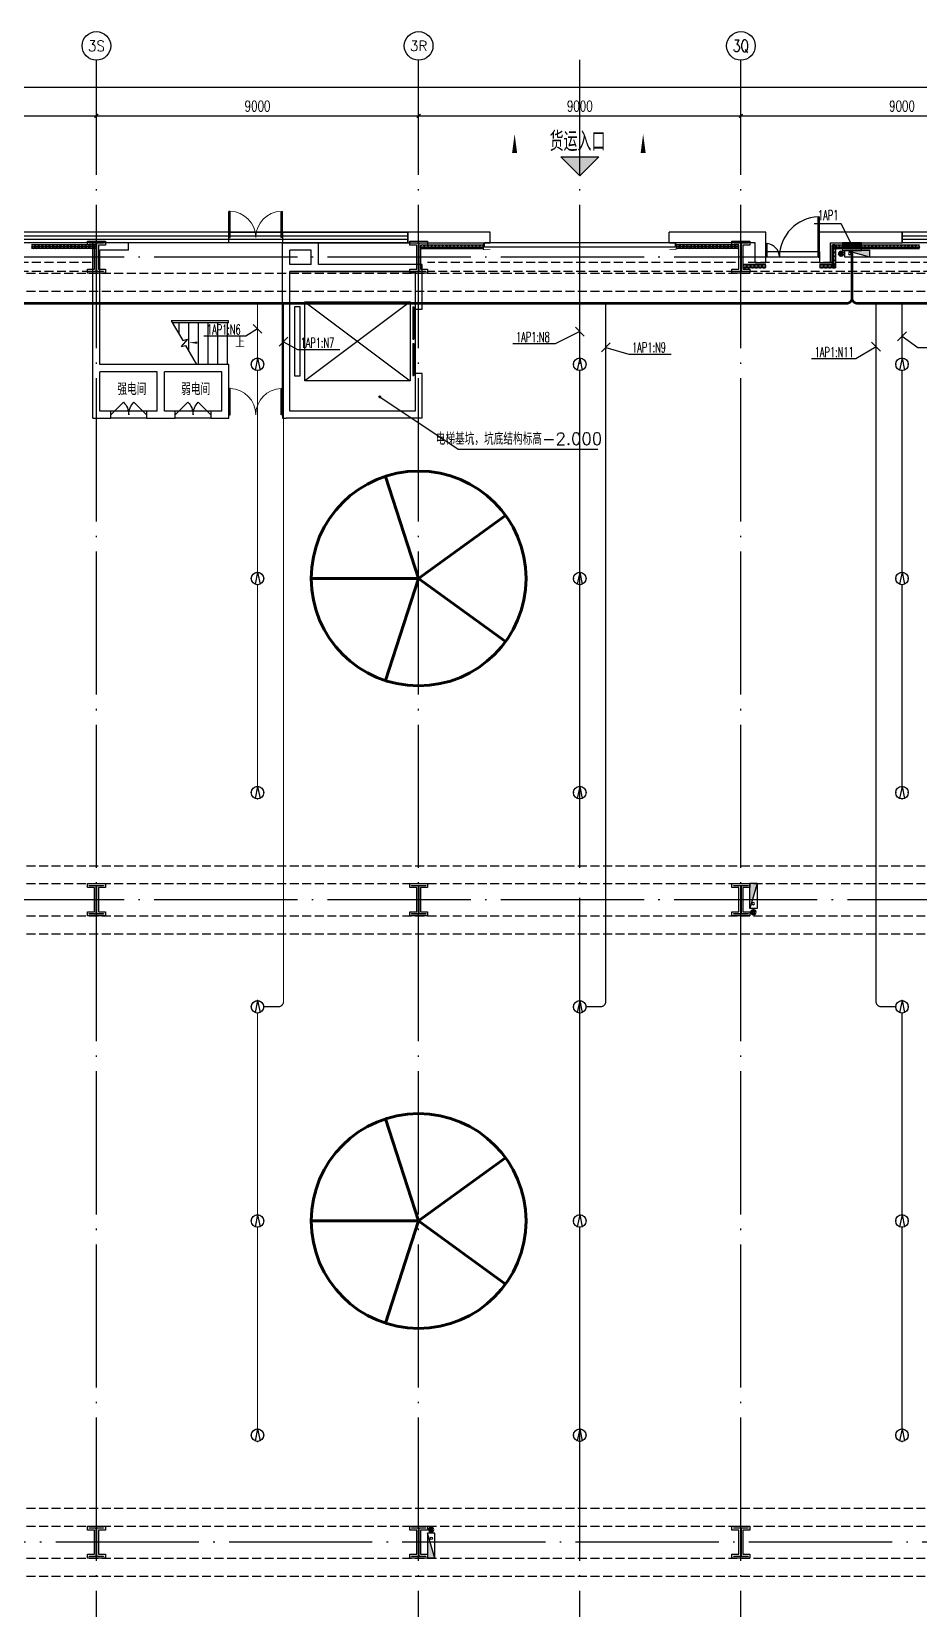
# Model space of a CAD drawing. Extents: x -1396510 to 1250330, y -1892470 to 1623980.
# Drawn here: x 56115 to 80912, y -1325852 to -1281770 of the extents above; entities that cross this region are included whole.
import ezdxf
from ezdxf.enums import TextEntityAlignment as Align

# ---------------------------------------------------------------- set-up
doc = ezdxf.new("R2010")
doc.units = 0
doc.header["$LTSCALE"] = 1000
doc.header["$MEASUREMENT"] = 0
for name, pattern in [('10平面$0$DASH', [0.35, 0.25, -0.1]), ('DASH', [0.35, 0.25, -0.1]), ('DOTE', [2.42, 2, -0.2, 0.02, -0.2])]:
    doc.linetypes.add(name, pattern=pattern)
doc.layers.get('Defpoints').update_dxf_attribs({"color": 210})
for name, color, linetype in [('10平面$0$WINDOW', 4, 'Continuous'), ('A-AXIS-D', 1, 'Continuous'), ('A-AXIS-DOTE', 14, 'DOTE'), ('A-AXIS-SYMB', 3, 'Continuous'), ('A-HATCH-2', 251, 'Continuous'), ('A-HRAIL', 173, 'Continuous'), ('A-LIN-V', 9, 'Continuous'), ('A-SFCE', 30, 'Continuous'), ('A-TEXT', 61, 'Continuous'), ('A-WINDOW', 140, 'Continuous'), ('AS-COLN', 6, 'Continuous'), ('AS-WALL', 40, 'Continuous'), ('DIM-照明', 3, 'Continuous'), ('DIM-箱柜', 3, 'Continuous'), ('DIM_SYMB', 3, 'Continuous'), ('EQUIP-照明', 3, 'Continuous'), ('EQUIP-箱柜', 3, 'Continuous'), ('FH-tri', 180, 'Continuous'), ('SB_ZF消火栓', 10, 'Continuous'), ('SB_ZF消火栓M', 10, 'Continuous'), ('WIRE-照明', 1, 'Continuous'), ('建-窗', 4, 'Continuous')]:
    doc.layers.add(name, color=color, linetype=linetype)
doc.layers.add('A-云线2', color=3, linetype='Continuous', plot=False)
doc.layers.add('LG-ZF消防', color=1, linetype='Continuous', lineweight=60)
doc.styles.add('_TCH_AXIS', font='COMPLEX', dxfattribs={"bigfont": 'GBCBIG'})
doc.styles.add('_TCH_DIM', font='SIMPLEX', dxfattribs={"bigfont": 'GBCBIG'})
doc.styles.add('_TCH_DIM_T3', font='SIMPLEX', dxfattribs={"width": 0.705882, "bigfont": 'GBCBIG'})
doc.styles.add('_TCH_WINDOW', font='SIMPLEX', dxfattribs={"height": 3.5, "bigfont": 'GBCBIG'})
doc.styles.add('_TEL_DIM', font='SIMPLEX', dxfattribs={"width": 0.8, "height": 3.5, "bigfont": 'HZTXT'})
doc.styles.add('A-STANDARD', font='SIMPLEX', dxfattribs={"bigfont": 'GBCBIG'})
doc.dimstyles.new('_TCH_ARCH&&100', dxfattribs={"dimtxt": 297.5, "dimasz": 100, "dimexe": 100, "dimexo": 100, "dimgap": 126.25, "dimtad": 1, "dimdec": 0, "dimzin": 0, "dimdsep": 46, "dimtxsty": '_TCH_DIM_T3', "dimblk": 'ARCHTICK', "dimcen": 0.09, "dimclrt": 7, "dimazin": 2, "dimtfac": 1, "dimtdec": 0, "dimtix": 1, "dimtmove": 2, "dimatfit": 3, "dimfxl": 0, "dimtolj": 1, "dimtzin": 0, "dimarcsym": 0})

# ---------------------------------------------------------------- blocks, each defined once
blk = doc.blocks.new('4324324')
at = {"layer": 'A-HATCH-2', "color": 8, "linetype": 'DASH'}
for p, q in [((-294754, 620270), (-135554, 620270)), ((-294754, 619770), (-135554, 619770)), ((-294754, 603720), (-128854, 603720)), ((-294754, 603220), (-128854, 603220)), ((-294754, 602320), (-128854, 602320)), ((-294754, 601820), (-128854, 601820)), ((-294754, 585770), (-128854, 585770)), ((-294754, 585270), (-128854, 585270)), ((-307354, 584370), (-128854, 584370)), ((-307354, 583870), (-128854, 583870))]:
    blk.add_line(p, q, dxfattribs=at)
blk = doc.blocks.new('w4324324')
at = {"layer": 'A-HATCH-2', "color": 0, "lineweight": 60}
for q in [(-1694760, 686605), (-1697614, 684532), (-1691907, 684532), (-1696524, 681178), (-1692997, 681178)]:
    blk.add_line((-1694760, 683605), q, dxfattribs=at)
blk.add_circle((-1694760, 683605), 3000, dxfattribs=at)
blk = doc.blocks.new('342343')
at = {"layer": 'A-LIN-V', "color": 8}
for p in [(1066610, 63556), (1084560, 63556)]:
    blk.add_blockref('w4324324', p, dxfattribs=at)
blk = doc.blocks.new('w42343243')
at = {"layer": 'A-HATCH-2', "color": 8}
blk.add_lwpolyline([(-165104, 621070), (-164604, 621070), (-164604, 620958), (-164800, 620958), (-164800, 620282), (-164604, 620282), (-164604, 620170), (-165104, 620170), (-165104, 620282), (-164908, 620282), (-164908, 620958), (-165104, 620958)], close=True, dxfattribs=at)
at = {"layer": 'AS-COLN', "color": 3}
blk.add_lwpolyline([(-165054, 621020), (-164654, 621020), (-164654, 621008), (-164850, 621008), (-164850, 620232), (-164654, 620232), (-164654, 620220), (-165054, 620220), (-165054, 620232), (-164858, 620232), (-164858, 621008), (-165054, 621008)], close=True, dxfattribs=at)
blk = doc.blocks.new('42343')
at = {"layer": 'A-WINDOW'}
for p in [(-108000, 100), (-99000, 100), (-90000, 100), (-108000, -17850), (-99000, -17850), (-90000, -17850), (-108000, -35800), (-99000, -35800), (-90000, -35800)]:
    blk.add_blockref('w42343243', p, dxfattribs=at)
blk = doc.blocks.new('3333')
at = {"layer": 'A-SFCE', "const_width": 20}
blk.add_lwpolyline([(-227064, 766320), (-227064, 766510), (-227244, 766510), (-227244, 766320)], dxfattribs=at)
blk = doc.blocks.new('A$C5D961328')
at = {"layer": 'SB_ZF消火栓'}
blk.add_hatch(color=256, dxfattribs=at).paths.add_polyline_path([(0, 40), (700, 40), (700, 240)])
for p, q in [((700, 240), (0, 240)), ((0, 240), (0, 40)), ((700, 240), (0, 40)), ((0, 40), (700, 40)), ((700, 240), (700, 40))]:
    blk.add_line(p, q, dxfattribs=at)
at = {"layer": 'SB_ZF消火栓', "color": 1}
blk.add_circle((140, 140), 32.5, dxfattribs=at)
blk = doc.blocks.new('we42342343234')
at = {"layer": 'LG-ZF消防'}
for centre in [(-252055, 620820), (-254504, 602420), (-263504, 585170)]:
    blk.add_circle(centre, 50, dxfattribs=at)
at = {"layer": 'SB_ZF消火栓M', "xscale": -1}
for p, rotation in [((-251955, 620960), 180), ((-254644, 602520), 270)]:
    blk.add_blockref('A$C5D961328', p, dxfattribs=dict(at, rotation=rotation))
at = {"layer": 'SB_ZF消火栓M', "rotation": 270}
blk.add_blockref('A$C5D961328', (-263644, 585070), dxfattribs=at)
blk = doc.blocks.new('_ArchTick')
at = {"color": 0, "linetype": 'ByBlock', "const_width": 0.4}
blk.add_lwpolyline([(-0.5, -0.5), (0.5, 0.5)], dxfattribs=at)
blk = doc.blocks.new('*D5837')
at = {"layer": 'A-AXIS-D', "color": 0, "lineweight": -2, "transparency": 16777216}
for p, q in [((31000, 3190), (31000, 4048)), ((40000, 3190), (40000, 4048)), ((31000, 3948), (40000, 3948))]:
    blk.add_line(p, q, dxfattribs=at)
at = {"layer": 'Defpoints', "color": 0, "transparency": 16777216}
for p in [(40000, 3948), (31000, 3090), (40000, 3090)]:
    blk.add_point(p, dxfattribs=at)
at = {"layer": 'A-AXIS-D', "color": 0, "lineweight": -2, "transparency": 16777216, "xscale": 100, "yscale": 100, "zscale": 100, "rotation": 180}
blk.add_blockref('_ArchTick', (31000, 3948), dxfattribs=at)
at = {"layer": 'A-AXIS-D', "color": 0, "lineweight": -2, "transparency": 16777216, "xscale": 100, "yscale": 100, "zscale": 100}
blk.add_blockref('_ArchTick', (40000, 3948), dxfattribs=at)
at = {"layer": 'A-AXIS-D', "color": 7, "transparency": 16777216, "insert": (35500, 4223), "char_height": 297.5, "attachment_point": 5, "style": '_TCH_DIM_T3'}
blk.add_mtext('\\A1;9000', dxfattribs=at)
blk = doc.blocks.new('*D5838')
at = {"layer": 'A-AXIS-D', "color": 0, "lineweight": -2, "transparency": 16777216}
for p, q in [((40000, 3190), (40000, 4048)), ((49000, 3190), (49000, 4048)), ((40000, 3948), (49000, 3948))]:
    blk.add_line(p, q, dxfattribs=at)
at = {"layer": 'Defpoints', "color": 0, "transparency": 16777216}
for p in [(49000, 3948), (40000, 3090), (49000, 3090)]:
    blk.add_point(p, dxfattribs=at)
at = {"layer": 'A-AXIS-D', "color": 0, "lineweight": -2, "transparency": 16777216, "xscale": 100, "yscale": 100, "zscale": 100, "rotation": 180}
blk.add_blockref('_ArchTick', (40000, 3948), dxfattribs=at)
at = {"layer": 'A-AXIS-D', "color": 0, "lineweight": -2, "transparency": 16777216, "xscale": 100, "yscale": 100, "zscale": 100}
blk.add_blockref('_ArchTick', (49000, 3948), dxfattribs=at)
at = {"layer": 'A-AXIS-D', "color": 7, "transparency": 16777216, "insert": (44500, 4223), "char_height": 297.5, "attachment_point": 5, "style": '_TCH_DIM_T3'}
blk.add_mtext('\\A1;9000', dxfattribs=at)
blk = doc.blocks.new('*D5839')
at = {"layer": 'A-AXIS-D', "color": 0, "lineweight": -2, "transparency": 16777216}
for p, q in [((49000, 3190), (49000, 4048)), ((58000, 3190), (58000, 4048)), ((49000, 3948), (58000, 3948))]:
    blk.add_line(p, q, dxfattribs=at)
at = {"layer": 'Defpoints', "color": 0, "transparency": 16777216}
for p in [(58000, 3948), (49000, 3090), (58000, 3090)]:
    blk.add_point(p, dxfattribs=at)
at = {"layer": 'A-AXIS-D', "color": 0, "lineweight": -2, "transparency": 16777216, "xscale": 100, "yscale": 100, "zscale": 100, "rotation": 180}
blk.add_blockref('_ArchTick', (49000, 3948), dxfattribs=at)
at = {"layer": 'A-AXIS-D', "color": 0, "lineweight": -2, "transparency": 16777216, "xscale": 100, "yscale": 100, "zscale": 100}
blk.add_blockref('_ArchTick', (58000, 3948), dxfattribs=at)
at = {"layer": 'A-AXIS-D', "color": 7, "transparency": 16777216, "insert": (53500, 4223), "char_height": 297.5, "attachment_point": 5, "style": '_TCH_DIM_T3'}
blk.add_mtext('\\A1;9000', dxfattribs=at)
blk = doc.blocks.new('*D5840')
at = {"layer": 'A-AXIS-D', "color": 0, "lineweight": -2, "transparency": 16777216}
for p, q in [((58000, 3190), (58000, 4048)), ((67000, 3190), (67000, 4048)), ((58000, 3948), (67000, 3948))]:
    blk.add_line(p, q, dxfattribs=at)
at = {"layer": 'Defpoints', "color": 0, "transparency": 16777216}
for p in [(67000, 3948), (58000, 3090), (67000, 3090)]:
    blk.add_point(p, dxfattribs=at)
at = {"layer": 'A-AXIS-D', "color": 0, "lineweight": -2, "transparency": 16777216, "xscale": 100, "yscale": 100, "zscale": 100, "rotation": 180}
blk.add_blockref('_ArchTick', (58000, 3948), dxfattribs=at)
at = {"layer": 'A-AXIS-D', "color": 0, "lineweight": -2, "transparency": 16777216, "xscale": 100, "yscale": 100, "zscale": 100}
blk.add_blockref('_ArchTick', (67000, 3948), dxfattribs=at)
at = {"layer": 'A-AXIS-D', "color": 7, "transparency": 16777216, "insert": (62500, 4223), "char_height": 297.5, "attachment_point": 5, "style": '_TCH_DIM_T3'}
blk.add_mtext('\\A1;9000', dxfattribs=at)
blk = doc.blocks.new('*D5855')
at = {"layer": 'A-AXIS-D', "color": 0, "lineweight": -2, "transparency": 16777216}
for p, q in [((-900, 3290), (-900, 4848)), ((-900, 4748), (184800, 4748)), ((184800, 3290), (184800, 4848))]:
    blk.add_line(p, q, dxfattribs=at)
at = {"layer": 'Defpoints', "color": 0, "transparency": 16777216}
for p in [(184800, 4748), (-900, 3190), (184800, 3190)]:
    blk.add_point(p, dxfattribs=at)
at = {"layer": 'A-AXIS-D', "color": 0, "lineweight": -2, "transparency": 16777216, "xscale": 100, "yscale": 100, "zscale": 100, "rotation": 180}
blk.add_blockref('_ArchTick', (-900, 4748), dxfattribs=at)
at = {"layer": 'A-AXIS-D', "color": 0, "lineweight": -2, "transparency": 16777216, "xscale": 100, "yscale": 100, "zscale": 100}
blk.add_blockref('_ArchTick', (184800, 4748), dxfattribs=at)
at = {"layer": 'A-AXIS-D', "color": 7, "transparency": 16777216, "insert": (91950, 5023), "char_height": 297.5, "attachment_point": 5, "style": '_TCH_DIM_T3'}
blk.add_mtext('\\A1;185700', dxfattribs=at)
blk = doc.blocks.new('WINDOW2DLIB$DYNSTYLE$00000005')
at = {"color": 0}
for points in [[(-0.5, 0.5), (-0.5, -0.5)], [(-0.5, 0.5), (0.5, 0.5)], [(0.5, -0.5), (0.5, 0.5)], [(0.5, 0.1667), (-0.5, 0.1667)], [(0.5, -0.1667), (-0.5, -0.1667)], [(-0.5, -0.5), (0.5, -0.5)]]:
    blk.add_lwpolyline(points, dxfattribs=at)
blk = doc.blocks.new('$DORLIB2D$00000127')
at = {"color": 0}
for points in [[(-0.533, 0.795), (-0.533, 0.69)], [(-0.033, 0.795), (-0.533, 0.795)], [(-0.033, 0.795), (-0.033, 0.69)], [(0.533, 0.795), (0.033, 0.795)], [(0.033, 0.795), (0.033, 0.69)], [(0.533, 0.795), (0.533, 0.69)], [(-0.033, 0.69), (-0.533, 0.69)], [(0.5, 0.5), (-0.5, 0.5)], [(0.533, 0.69), (0.033, 0.69)]]:
    blk.add_lwpolyline(points, dxfattribs=at)
blk = doc.blocks.new('$DorLib2D$00000002')
for p, q in [((-0.5, 0), (-0.5, 0.4875)), ((-0.475, 0.4875), (-0.5, 0.4875)), ((-0.475, 0), (-0.475, 0.4875)), ((0.475, 0), (0.475, 0.4875)), ((0.475, 0.4875), (0.5, 0.4875)), ((0.5, 0), (0.5, 0.4875)), ((-0.5, 0), (-0.475, 0)), ((0.5, 0), (0.475, 0))]:
    blk.add_line(p, q)
at = {"lineweight": 13}
for centre, start, end in [((-0.4875, 0), 0, 88.53072), ((0.4875, 0), 91.46928, 180)]:
    blk.add_arc(centre, 0.4875, start, end, dxfattribs=at)
blk = doc.blocks.new('$DorLib2D$00000116')
at = {"color": 0}
for p, q in [((-0.5, 0), (-0.146, 0.354)), ((0.5, 0), (0.146, 0.354))]:
    blk.add_line(p, q, dxfattribs=at)
for centre, start, end in [((-0.5, 0), 0, 45), ((0.5, 0), 135, 180)]:
    blk.add_arc(centre, 0.5, start, end, dxfattribs=at)
blk = doc.blocks.new('99平面图例外参$0$$LinePat$圆环')
for points in [[(0, 150), (300, 150)], [(0, 0), (300, 0)], [(0, -150), (300, -150)]]:
    blk.add_lwpolyline(points)
at = {"color": 0}
blk.add_circle((150, 0), 150, dxfattribs=at)
blk = doc.blocks.new('10平面$0$$DorLib2D$00000126')
at = {"color": 0, "linetype": 'Continuous'}
for p, q in [((-0.532, 0.5), (-0.532, 0.9)), ((0.532, 0.9), (0.532, 0.5))]:
    blk.add_line(p, q, dxfattribs=at)
at = {"color": 0, "linetype": '10平面$0$DASH'}
for p, q in [((-0.532, 0.9), (0.532, 0.9)), ((-0.532, 0.5), (0.532, 0.5))]:
    blk.add_line(p, q, dxfattribs=at)
blk = doc.blocks.new('DOOR2DLIB$SYSLIB$00000123')
at = {"color": 0}
for p, q in [((0.475, -0.001), (0.475, 0.752)), ((0.475, 0.752), (0.5, 0.752)), ((0.5, -0.001), (0.5, 0.752)), ((-0.5, 0), (-0.5, 0.252)), ((-0.475, 0.252), (-0.5, 0.252)), ((-0.475, 0), (-0.475, 0.252)), ((-0.475, 0), (-0.5, 0)), ((0.475, -0.001), (0.5, -0.001))]:
    blk.add_line(p, q, dxfattribs=at)
for centre, radius, start, end in [((0.505, -0.002), 0.755, 92.2493, 179.7238), ((-0.501, 0.003), 0.251, 359.7899, 84.0974)]:
    blk.add_arc(centre, radius, start, end, dxfattribs=at)
blk = doc.blocks.new('$equip$00002832')
for q in [(-0.2, -0.46), (0.2, -0.46)]:
    blk.add_line((0, 0.5), q)
at = {"const_width": 0.0571}
blk.add_lwpolyline([(0.5, 0, 1), (-0.5, 0, 1), (0.5, 0, -0.625089)], format="xyb", dxfattribs=at)
blk.add_circle((0, 0), 0.5)
for p in [(-0.5, 0), (0, 0.5), (0.5, 0), (0, -0.5)]:
    blk.add_point(p)
at = {"color": 7, "style": '_TEL_DIM', "flags": 1}
for tag in ['A', 'REMARK']:
    blk.add_attdef(tag, text='', height=0.00002, dxfattribs=at).set_placement((0, 0), align=Align.MIDDLE_CENTER)
blk = doc.blocks.new('*X128')
at = {"color": 0}
for p, q in [((-250, 33), (-183, 100)), ((-250, 68), (-218, 100)), ((-247, 0), (-147, 100)), ((-212, 0), (-112, 100)), ((-177, 0), (-77, 100)), ((-141, 0), (-41, 100)), ((-106, 0), (-6, 100)), ((-71, 0), (29, 100)), ((-35, 0), (65, 100)), ((0, 0), (100, 100)), ((35, 0), (135, 100)), ((71, 0), (171, 100)), ((106, 0), (206, 100)), ((141, 0), (241, 100)), ((177, 0), (250, 73)), ((212, 0), (250, 38)), ((247, 0), (250, 3))]:
    blk.add_line(p, q, dxfattribs=at)
blk = doc.blocks.new('$equip$00002929')
for p, q in [((-0.75, 0.6), (-0.75, 0)), ((0.75, 0.6), (-0.75, 0.6)), ((-0.75, 0.3), (0.75, 0.3)), ((-0.75, 0), (0.75, 0)), ((0.75, 0), (0.75, 0.6))]:
    blk.add_line(p, q)
for points, const_width in [([(-0.75, 0.15), (0.75, 0.15)], 0.3), ([(-0.75, 0.6), (-0.75, 0), (0.75, 0), (0.75, 0.6), (-0.75, 0.6), (-0.75, 0)], 0.0571)]:
    blk.add_lwpolyline(points, dxfattribs=dict(const_width=const_width))
for p in [(-0.75, 0.3), (0, 0.6), (0, 0), (0.75, 0.3)]:
    blk.add_point(p)
at = {"xscale": 0.00300000000061118, "yscale": 0.00300000000061118, "zscale": 0.00300000000061118}
blk.add_blockref('*X128', (0, 0), dxfattribs=at)
at = {"color": 7, "style": '_TEL_DIM', "flags": 1}
for tag in ['A', 'REMARK']:
    blk.add_attdef(tag, text='', height=0.00002, dxfattribs=at).set_placement((0, 0), align=Align.MIDDLE_CENTER)
blk = doc.blocks.new('世赫3#厂房一层0821')
at = {"layer": 'FH-tri'}
h = blk.add_hatch(color=8, dxfattribs=at)
h.dxf.hatch_style = 1
h.paths.add_polyline_path([(52969.7, 2802.6), (54030.3, 2802.6), (53500, 2272.3)])
at = {"layer": '10平面$0$WINDOW'}
blk.add_line((60200, 149.9), (58700, 149.9), dxfattribs=at)
at = {"layer": 'A-AXIS-D'}
for centre in [(40000, 5904), (49000, 5904), (58000, 5904)]:
    blk.add_circle(centre, 400, dxfattribs=at)
at = {"layer": 'A-AXIS-DOTE', "color": 8, "ltscale": 2}
for p, q in [((40000, -79980), (40000, 5514)), ((49000, -79980), (49000, 5514)), ((53500, -79980), (53500, 5514)), ((58000, -79980), (58000, 5514)), ((190814.2, 0), (-5155.8, 0)), ((190814.2, -17950), (-5155.8, -17950)), ((192904.2, -35900), (-5155.8, -35900))]:
    blk.add_line(p, q, dxfattribs=at)
at = {"layer": 'A-AXIS-SYMB', "color": 8}
for points in [[(51680, 1980, 0, 0, 0), (51680, 3440, 0, 140, 0), (51680, 2915, 0, 0, 0)], [(55270, 1980, 0, 0, 0), (55270, 3440, 0, 140, 0), (55270, 2915, 0, 0, 0)]]:
    blk.add_lwpolyline(points, format="xyseb", dxfattribs=at)
at = {"layer": 'A-SFCE', "color": 2, "linetype": 'DASH'}
for p, q in [((39850, -149.9), (31150, -149.9)), ((39850, -399.9), (31150, -399.9)), ((66850, -150), (58150, -150)), ((66850, -400), (58150, -400))]:
    blk.add_line(p, q, dxfattribs=at)
at = {"layer": 'A-SFCE', "linetype": 'DASH'}
for p, q in [((57850, -150), (49250, -150)), ((57850, -400), (49250, -400))]:
    blk.add_line(p, q, dxfattribs=at)
at = {"layer": 'AS-WALL'}
for p, q in [((43700, 700.1), (48700, 700.1)), ((43700, 400.1), (43700, 700.1)), ((51000, 700.1), (45200, 700.1)), ((45200, 700.1), (45200, 400.1)), ((48700, 700.1), (48700, 400.1)), ((51000, 400.1), (51000, 700.1)), ((58700, 699.9), (56000, 699.9)), ((56000, 399.9), (56000, 699.9)), ((58700, 149.9), (58700, 699.9)), ((62500, 699.9), (60200, 699.9)), ((60200, 149.9), (60200, 699.9)), ((62500, 399.9), (62500, 699.9)), ((48700, 400.1), (43700, 400.1)), ((45200, 400.1), (51000, 400.1)), ((58400, 399.9), (56000, 399.9)), ((58400, -150.1), (58400, 399.9)), ((58700, -150.1), (58700, 149.9)), ((60200, 149.9), (60200, -150.1)), ((60500, 399.9), (62500, 399.9)), ((60500, -150.1), (60500, 399.9)), ((58400, -150.1), (58700, -150.1)), ((60200, -150.1), (60500, -150.1))]:
    blk.add_line(p, q, dxfattribs=at)
at = {"layer": 'Defpoints', "color": 8}
for p, q in [((39900, 300.1), (39900, 400.1)), ((39900, 400.1), (40100, 400.1)), ((39900, -3100.1), (39900, 300.1)), ((40900, 400.1), (40100, 400.1)), ((40100, 400.1), (40100, 400.1)), ((40100, -3000.1), (40100, 200.1)), ((40900, 200.1), (40100, 200.1)), ((40900, 200.1), (40900, 400.1)), ((45200, 300.1), (45200, 400.1)), ((45200, 400.1), (45400, 400.1)), ((45200, -300), (45200, 300.1)), ((46200, 400.1), (45400, 400.1)), ((45400, 400.1), (45400, 400.1)), ((45400, -200), (45400, 200.1)), ((46000, 200.1), (45400, 200.1)), ((46000, -200), (46000, 200.1)), ((46200, -200), (46200, 400.1)), ((45200, -4300), (45200, -300)), ((46000, -200), (45400, -200)), ((45400, -4300), (45400, -400)), ((46100, -400), (45400, -400)), ((48900, -400), (46100, -400)), ((49100, -200), (46200, -200)), ((48900, -400), (48900, -1450)), ((49100, -1450), (49100, -200)), ((45820, -1250), (48760, -1250)), ((45820, -3450), (45820, -1250)), ((45820, -1250), (48760, -3450)), ((48760, -1250), (45820, -3450)), ((48760, -1250), (48760, -3450)), ((45540, -1375), (45680, -1375)), ((45540, -3325), (45540, -1375)), ((45680, -1375), (45680, -3325)), ((48900, -1450), (49100, -1450)), ((43660, -1775.1), (42091.4, -1775.1)), ((42091.4, -1775.1), (42410.1, -2327)), ((43690, -1775.1), (42091.4, -1775.1)), ((43690, -1835.1), (42126, -1835.1)), ((42310, -2153.7), (42310, -1835.1)), ((42580, -2621.4), (42580, -1835.1)), ((42850, -3000.1), (42850, -1835.1)), ((43120, -3000.1), (43120, -1835.1)), ((43390, -3000.1), (43390, -1835.1)), ((43660, -3000.1), (43660, -1835.1)), ((43690, -1835.1), (43690, -1775.1)), ((42540.5, -2292.1), (42367.6, -2498.1)), ((42367.6, -2498.1), (42489.9, -2465.4)), ((42410.1, -2327), (42540.5, -2292.1)), ((42489.9, -2465.4), (42798.6, -3000.1)), ((41802.7, -3000.1), (40100, -3000.1)), ((43700, -3000.1), (41802.7, -3000.1)), ((43660, -3000.1), (42798.6, -3000.1)), ((43700, -4300), (43700, -3000.1)), ((39900, -4500), (39900, -3100.1)), ((40100, -4300), (40100, -3200.1)), ((41700, -3200.1), (40100, -3200.1)), ((41700, -4300), (41700, -3200.1)), ((43500, -3200.1), (41900, -3200.1)), ((41900, -4300), (41900, -3200.1)), ((43500, -4300), (43500, -3200.1)), ((45680, -3325), (45540, -3325)), ((48760, -3450), (45820, -3450)), ((49100, -3250), (48900, -3250)), ((48900, -3250), (48900, -4300)), ((49100, -4500), (49100, -3250)), ((47914.2, -3900), (50104.2, -5360)), ((40402.2, -4300), (40100, -4300)), ((40402.2, -4500), (40402.2, -4300)), ((41402.2, -4300), (40402.2, -4300)), ((41700, -4300), (41402.2, -4300)), ((41402.2, -4300), (41402.2, -4500)), ((42200, -4300), (41900, -4300)), ((42200, -4500), (42200, -4300)), ((43200, -4300), (42200, -4300)), ((43500, -4300), (43200, -4300)), ((43200, -4300), (43200, -4500)), ((43700, -4500), (43700, -4300)), ((45200, -4300), (45200, -4500)), ((48900, -4300), (45400, -4300)), ((39900, -4500), (40402.2, -4500)), ((41402.2, -4500), (40402.2, -4500)), ((41402.2, -4500), (41802.7, -4500)), ((41802.7, -4500), (42200, -4500)), ((43200, -4500), (42200, -4500)), ((43200, -4500), (43600, -4500)), ((43600, -4500), (43700, -4500)), ((45200, -4500), (45300, -4500)), ((49100, -4500), (45300, -4500)), ((50104.2, -5360), (54004.2, -5360))]:
    blk.add_line(p, q, dxfattribs=at)
blk.add_lwpolyline([(45400, -400), (48900, -400), (48900, -4300), (45400, -4300)], close=True, dxfattribs=at)
at = {"layer": 'Defpoints', "color": 8, "const_width": 40}
blk.add_lwpolyline([(47897.5, -3888.9, 1), (47930.8, -3911.1, 1)], format="xyb", close=True, dxfattribs=at)
at = {"layer": 'DIM_SYMB', "color": 8}
blk.add_lwpolyline([(43795, -2387.6, 0, 0, 0), (42580, -2387.6, 0, 64, 0), (42820, -2387.6, 0, 0, 0)], format="xyseb", dxfattribs=at)
at = {"layer": 'FH-tri', "color": 8}
blk.add_lwpolyline([(52969.7, 2802.6), (54030.3, 2802.6), (54030.3, 2802.6), (53500, 2272.3)], close=True, dxfattribs=at)
at = {"layer": '10平面$0$WINDOW', "zscale": 300}
for name, p, xscale, yscale, rotation in [('DOOR2DLIB$SYSLIB$00000123', (59450, -0.1), -1500, -1500, 179.9999999999555), ('10平面$0$$DorLib2D$00000126', (53500, 549.9), 5000, 300, 179.9999999999992)]:
    blk.add_blockref(name, p, dxfattribs=dict(at, xscale=xscale, yscale=yscale, rotation=rotation))
at = {"layer": 'A-HRAIL', "yscale": 0.3333333333111111, "zscale": 0.3333333333111111}
for p, xscale, rotation in [((38289.9, 293.9), -0.3361633151507422, 359.9999999997964), ((38390.8, 293.9), -0.3361633151507422, 359.9999999997964), ((38491.6, 293.9), -0.3361633151507422, 359.9999999997964), ((38592.4, 293.9), -0.3361633151507422, 359.9999999997964), ((38693.3, 293.9), -0.3361633151507422, 359.9999999997964), ((38794.1, 293.9), -0.3361633151507422, 359.9999999997964), ((38895, 293.9), -0.3361633151507422, 359.9999999997964), ((38995.8, 293.9), -0.3361633151507422, 359.9999999997964), ((39096.7, 293.9), -0.3361633151507422, 359.9999999997964), ((39197.5, 293.9), -0.3361633151507422, 359.9999999997964), ((39298.4, 293.9), -0.3361633151507422, 359.9999999997964), ((39399.2, 293.9), -0.3361633151507422, 359.9999999997964), ((39500.1, 293.9), -0.3361633151507422, 359.9999999997964), ((39600.9, 293.9), -0.3361633151507422, 359.9999999997964), ((39701.8, 293.9), -0.3361633151507422, 359.9999999997964), ((39802.6, 293.9), -0.3361633151507422, 359.9999999997964), ((39903.5, 293.9), -0.3361633151507422, 359.9999999997964), ((40004.3, 293.9), -0.3361633151507422, 359.9999999997964), ((49054, 293.9), 0.3444736211313156, 2.999395394268293e-10), ((49157.3, 293.9), 0.3444736211313156, 2.999395394268293e-10), ((49260.7, 293.9), 0.3444736211313156, 2.999395394268293e-10), ((49364, 293.9), 0.3444736211313156, 2.999395394268293e-10), ((49467.4, 293.9), 0.3444736211313156, 2.999395394268293e-10), ((49570.7, 293.9), 0.3444736211313156, 2.999395394268293e-10), ((49674.1, 293.9), 0.3444736211313156, 2.999395394268293e-10), ((49777.4, 293.9), 0.3444736211313156, 2.999395394268293e-10), ((49880.7, 293.9), 0.3444736211313156, 2.999395394268293e-10), ((49984.1, 293.9), 0.3444736211313156, 2.999395394268293e-10), ((50087.4, 293.9), 0.3444736211313156, 2.999395394268293e-10), ((50190.8, 293.9), 0.3444736211313156, 2.999395394268293e-10), ((50294.1, 293.9), 0.3444736211313156, 2.999395394268293e-10), ((50397.4, 293.9), 0.3444736211313156, 2.999395394268293e-10), ((50500.8, 293.9), 0.3444736211313156, 2.999395394268293e-10), ((50604.1, 293.9), 0.3444736211313156, 2.999395394268293e-10), ((50707.5, 293.9), 0.3444736211313156, 2.999395394268293e-10), ((56292.5, 293.9), -0.344473774357088, 359.999999999795), ((56395.9, 293.9), -0.344473774357088, 359.999999999795), ((56499.2, 293.9), -0.344473774357088, 359.999999999795), ((56602.6, 293.9), -0.344473774357088, 359.999999999795), ((56705.9, 293.9), -0.344473774357088, 359.999999999795), ((56809.2, 293.9), -0.344473774357088, 359.999999999795), ((56912.6, 293.9), -0.344473774357088, 359.999999999795), ((57015.9, 293.9), -0.344473774357088, 359.999999999795), ((57119.3, 293.9), -0.344473774357088, 359.999999999795), ((57222.6, 293.9), -0.344473774357088, 359.999999999795), ((57325.9, 293.9), -0.344473774357088, 359.999999999795), ((57429.3, 293.9), -0.344473774357088, 359.999999999795), ((57532.6, 293.9), -0.344473774357088, 359.999999999795), ((57636, 293.9), -0.344473774357088, 359.999999999795), ((57739.3, 293.9), -0.344473774357088, 359.999999999795), ((57842.7, 293.9), -0.344473774357088, 359.999999999795), ((57946, 293.9), -0.344473774357088, 359.999999999795), ((60600, 241.6), -0.3611111226889233, 270), ((60550, 293.9), 0.338412741900589, 2.033568827363012e-10), ((60600, 133.3), -0.3611111226889233, 270), ((60600, 24.9), -0.3611111226889233, 270), ((60600, -83.4), -0.3611111226889233, 270), ((60651.5, 293.9), 0.338412741900589, 2.033568827363012e-10), ((60753, 293.9), 0.338412741900589, 2.033568827363012e-10), ((60854.6, 293.9), 0.338412741900589, 2.033568827363012e-10), ((60956.1, 293.9), 0.338412741900589, 2.033568827363012e-10), ((61057.6, 293.9), 0.338412741900589, 2.033568827363012e-10), ((61159.1, 293.9), 0.338412741900589, 2.033568827363012e-10), ((61260.7, 293.9), 0.338412741900589, 2.033568827363012e-10), ((61362.2, 293.9), 0.338412741900589, 2.033568827363012e-10), ((61463.7, 293.9), 0.338412741900589, 2.033568827363012e-10), ((61565.2, 293.9), 0.338412741900589, 2.033568827363012e-10), ((61666.8, 293.9), 0.338412741900589, 2.033568827363012e-10), ((61768.3, 293.9), 0.338412741900589, 2.033568827363012e-10), ((61869.8, 293.9), 0.338412741900589, 2.033568827363012e-10), ((61971.3, 293.9), 0.338412741900589, 2.033568827363012e-10), ((62072.9, 293.9), 0.338412741900589, 2.033568827363012e-10), ((62174.4, 293.9), 0.338412741900589, 2.033568827363012e-10), ((62275.9, 293.9), 0.338412741900589, 2.033568827363012e-10), ((62377.4, 293.9), 0.338412741900589, 2.033568827363012e-10), ((62479, 293.9), 0.338412741900589, 2.033568827363012e-10), ((62580.5, 293.9), 0.338412741900589, 2.033568827363012e-10), ((62682, 293.9), 0.338412741900589, 2.033568827363012e-10), ((62783.5, 293.9), 0.338412741900589, 2.033568827363012e-10), ((62885, 293.9), 0.338412741900589, 2.033568827363012e-10), ((60600, -191.7), -0.3611111226889233, 270), ((60600, -300.1), -0.3611111226889233, 270)]:
    blk.add_blockref('99平面图例外参$0$$LinePat$圆环', p, dxfattribs=dict(at, xscale=xscale, rotation=rotation))
for p, xscale in [((58161.7, -250.1), -0.3588888661693109), ((58269.3, -250.1), -0.3588888661693109), ((58377, -250.1), -0.3588888661693109), ((58484.7, -250.1), -0.3588888661693109), ((58592.3, -250.1), -0.3588888661693109), ((58700, -250.1), -0.3588888661693109), ((60312.5, -250.1), -0.3749999998826196), ((60425, -250.1), -0.3749999998826196), ((60537.5, -250.1), -0.3749999998826196), ((60650, -250.1), -0.3749999998826196)]:
    blk.add_blockref('99平面图例外参$0$$LinePat$圆环', p, dxfattribs=dict(at, xscale=xscale))
at = {"layer": 'A-LIN-V', "color": 8, "rotation": 90}
blk.add_blockref('342343', (796160.7, 601225), dxfattribs=at)
at = {"layer": 'A-SFCE', "rotation": 90}
blk.add_blockref('3333', (817320.8, 227454.1), dxfattribs=at)
at = {"layer": 'A-SFCE', "xscale": -1, "rotation": 270}
blk.add_blockref('3333', (-710320.8, 227454.1), dxfattribs=at)
at = {"layer": 'A-WINDOW'}
for name in ['42343', '4324324']:
    blk.add_blockref(name, (312854.2, -620720), dxfattribs=at)
at = {"layer": 'Defpoints', "color": 8}
for name, p, xscale, yscale, zscale, rotation in [('$DorLib2D$00000002', (44450, 550.1), 1500, -1500, 300, 180.0000000003004), ('$DORLIB2D$00000127', (49000, -2350), 1800, 200, 200, 90.0000000009379), ('$DorLib2D$00000002', (44450, -4400), 1500, -1500, 200, 180.0000000009377), ('$DorLib2D$00000116', (40902.2, -4400), 1000, -1000, 200, 180.0000000009383), ('$DorLib2D$00000116', (42700, -4400), 1000, -1000, 200, 180.0000000009353)]:
    blk.add_blockref(name, p, dxfattribs=dict(at, xscale=xscale, yscale=yscale, zscale=zscale, rotation=rotation))
at = {"layer": 'SB_ZF消火栓'}
blk.add_blockref('we42342343234', (312854.2, -620720), dxfattribs=at)
at = {"layer": '建-窗', "zscale": 300}
for p, xscale, yscale, rotation in [((42100, 550.1), 13200, 300, 180.0000000003004), ((72950, 549.9), -20900, -300, 359.9999999994902)]:
    blk.add_blockref('WINDOW2DLIB$DYNSTYLE$00000005', p, dxfattribs=dict(at, xscale=xscale, yscale=yscale, rotation=rotation))
at = {"layer": 'A-AXIS-D', "color": 7, "style": '_TCH_AXIS'}
for s, height, p, p2 in [('3S', 300.65, (39763.8, 5753.6), (40236.2, 5753.6)), ('3R', 276.42, (48756.5, 5765.8), (49243.5, 5765.8))]:
    blk.add_text(s, height=height, dxfattribs=at).set_placement(p, p2, align=Align.FIT)
at = {"layer": 'A-AXIS-D', "color": 7, "style": '_TCH_AXIS', "width": 0.807692}
blk.add_text('3Q', height=333.94, dxfattribs=at).set_placement((57775.2, 5737), (58224.8, 5737), align=Align.FIT)
at = {"layer": 'A-TEXT', "color": 8, "style": 'A-STANDARD'}
blk.add_text('货运入口', height=540.14, dxfattribs=at).set_placement((52658.7, 2964.7))
at = {"layer": 'Defpoints', "color": 8, "style": '_TCH_WINDOW'}
for s, p in [('强电间', (40584.5, -3852.5)), ('弱电间', (42366.4, -3852.5))]:
    blk.add_text(s, height=337.59, dxfattribs=at).set_placement(p)
at = {"layer": 'Defpoints', "color": 7, "style": '_TCH_DIM'}
blk.add_text('电梯基坑，坑底结构标高-2.000', height=337.589, dxfattribs=at).set_placement((49476.1, -5241.3))
at = {"layer": 'DIM_SYMB', "color": 7, "style": '_TCH_DIM'}
blk.add_text('上', height=270.1, dxfattribs=at).set_placement((43879, -2527.6))
at = {"layer": 'A-AXIS-D'}
for base, p1, p2, picture, middle in [((184800, 4747.8), (-900, 3189.8), (184800, 3189.8), '*D5855', (91950, 5022.8)), ((40000, 3947.8), (31000, 3089.8), (40000, 3089.8), '*D5837', (35500, 4222.8)), ((49000, 3947.8), (40000, 3089.8), (49000, 3089.8), '*D5838', (44500, 4222.8)), ((58000, 3947.8), (49000, 3089.8), (58000, 3089.8), '*D5839', (53500, 4222.8)), ((67000, 3947.8), (58000, 3089.8), (67000, 3089.8), '*D5840', (62500, 4222.8))]:
    dim = blk.add_linear_dim(base=base, p1=p1, p2=p2, angle=0, dimstyle='_TCH_ARCH&&100', dxfattribs=at)
    dim.commit()
    dim.dimension.update_dxf_attribs({"geometry": picture, "text_midpoint": middle, "dimtype": 161})

msp = doc.modelspace()

# ---------------------------------------------------------------- linework, layer by layer
at = {"layer": 'DIM-照明'}
for p, q in [((62549.6, -1290197.7), (62302.1, -1289950.2)), ((71549.6, -1290277.7), (71302.1, -1290030.2)), ((80549.6, -1290160.2), (80302.1, -1290407.7)), ((63275.6, -1290310.2), (63028.1, -1290557.7)), ((72275.6, -1290470.2), (72028.1, -1290717.7)), ((79823.5, -1290697.7), (79576, -1290450.2))]:
    msp.add_line(p, q, dxfattribs=at)
for points in [[(62100, -1290284), (60925, -1290284)], [(62425.8, -1290074), (62100, -1290284)], [(71425.8, -1290154), (70740, -1290494)], [(80425.8, -1290284), (80870, -1290594)], [(63151.9, -1290434), (63540, -1290654)], [(63540, -1290654), (64723, -1290654)], [(70740, -1290494), (69557, -1290494)], [(72151.9, -1290594), (72800, -1290784)], [(79699.7, -1290574), (79140, -1290914)], [(80870, -1290594), (82181, -1290594)], [(72800, -1290784), (73975, -1290784)], [(79140, -1290914), (77901, -1290914)]]:
    msp.add_lwpolyline(points, dxfattribs=at)
at = {"layer": 'DIM-箱柜'}
for p, q in [((78725.5, -1287146), (77975.8, -1287146)), ((78992.9, -1287674), (78725.5, -1287146))]:
    msp.add_line(p, q, dxfattribs=at)
at = {"layer": 'WIRE-照明', "linetype": 'Continuous'}
for points, const_width in [([(79030, -1289213.4), (79030, -1287884)], 70), ([(44425.8, -1289363.4), (78880, -1289363.4)], 70), ([(62425.8, -1290890.6), (62425.8, -1289363.4)], 35), ([(63151.9, -1308865.6), (63151.9, -1289363.4)], 35), ([(71425.8, -1290890.6), (71425.8, -1289363.4)], 35), ([(72151.9, -1308865.6), (72151.9, -1289363.4)], 35), ([(89425.8, -1289363.4), (79180, -1289363.4)], 70), ([(79699.7, -1308865.6), (79699.7, -1289363.4)], 35), ([(80425.8, -1290890.6), (80425.8, -1289363.4)], 35), ([(62425.8, -1296874), (62425.8, -1291240.6)], 35), ([(71425.8, -1296874), (71425.8, -1291240.6)], 35), ([(80425.8, -1296874), (80425.8, -1291240.6)], 35), ([(62425.8, -1302857.3), (62425.8, -1297224)], 35), ([(71425.8, -1302857.3), (71425.8, -1297224)], 35), ([(80425.8, -1302857.3), (80425.8, -1297224)], 35), ([(62425.8, -1314824), (62425.8, -1309190.6)], 35), ([(62600.8, -1309015.6), (63001.9, -1309015.6)], 35), ([(71425.8, -1314824), (71425.8, -1309190.6)], 35), ([(71600.8, -1309015.6), (72001.9, -1309015.6)], 35), ([(80250.8, -1309015.6), (79849.7, -1309015.6)], 35), ([(80425.8, -1314824), (80425.8, -1309190.6)], 35), ([(62425.8, -1320807.3), (62425.8, -1315174)], 35), ([(71425.8, -1320807.3), (71425.8, -1315174)], 35), ([(80425.8, -1320807.3), (80425.8, -1315174)], 35)]:
    msp.add_lwpolyline(points, dxfattribs=dict(at, const_width=const_width))
for points, const_width in [([(78880, -1289363.4, 0.4142136), (79030, -1289213.4)], 70), ([(79180, -1289363.4, -0.4142136), (79030, -1289213.4)], 70), ([(63001.9, -1309015.6, 0.4142136), (63151.9, -1308865.6)], 35), ([(72001.9, -1309015.6, 0.4142136), (72151.9, -1308865.6)], 35), ([(79849.7, -1309015.6, -0.4142136), (79699.7, -1308865.6)], 35)]:
    msp.add_lwpolyline(points, format="xyb", dxfattribs=dict(at, const_width=const_width))

# ---------------------------------------------------------------- block references
at = {"layer": 'A-云线2'}
msp.add_blockref('世赫3#厂房一层0821', (17925.8, -1288074), dxfattribs=at)
at = {"layer": 'EQUIP-照明', "xscale": 350, "yscale": 350, "zscale": 350}
for p in [(62425.8, -1291065.6), (71425.8, -1291065.6), (80425.8, -1291065.6), (62425.8, -1297049), (71425.8, -1297049), (80425.8, -1297049), (62425.8, -1303032.3), (71425.8, -1303032.3), (80425.8, -1303032.3), (62425.8, -1309015.6), (71425.8, -1309015.6), (80425.8, -1309015.6), (62425.8, -1314999), (71425.8, -1314999), (80425.8, -1314999), (62425.8, -1320982.3), (71425.8, -1320982.3), (80425.8, -1320982.3)]:
    msp.add_blockref('$equip$00002832', p, dxfattribs=at)
at = {"layer": 'EQUIP-箱柜', "xscale": 350, "yscale": 350, "zscale": 350, "rotation": 180}
msp.add_blockref('$equip$00002929', (79030, -1287674), dxfattribs=at)

# ---------------------------------------------------------------- texts
at = {"layer": 'DIM-照明', "color": 7, "style": '_TEL_DIM', "width": 0.6}
for s, p in [('1AP1:N6', (61012.5, -1290234)), ('1AP1:N8', (69644.5, -1290444)), ('1AP1:N7', (63627.5, -1290604)), ('1AP1:N9', (72887.5, -1290734)), ('1AP1:N11', (77988.5, -1290864))]:
    msp.add_text(s, height=280, dxfattribs=at).set_placement(p)
at = {"layer": 'DIM-箱柜', "color": 7, "style": '_TEL_DIM', "width": 0.6}
msp.add_text('1AP1', height=280, dxfattribs=at).set_placement((78080.8, -1287041))

doc.saveas('drawing.dxf')
